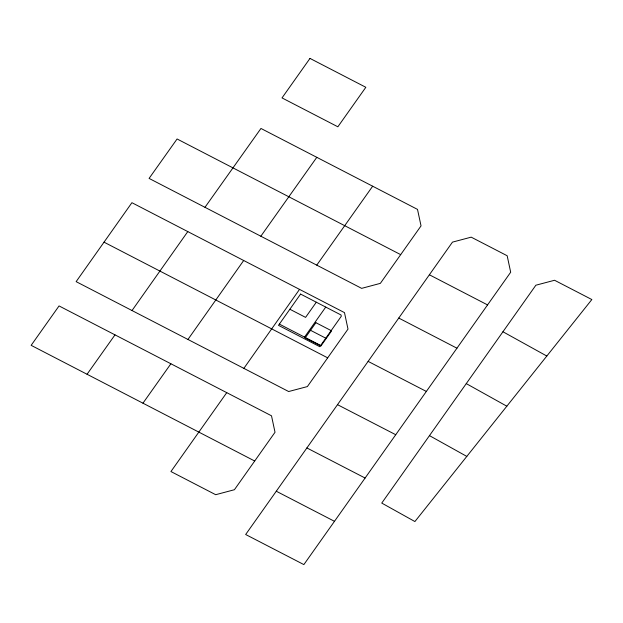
<?xml version="1.0" encoding="UTF-8"?>
<svg xmlns="http://www.w3.org/2000/svg" width="623" height="623" viewBox="0 0 623 623"><rect width="100%" height="100%" fill="white"/><g stroke="black" fill="none" stroke-linecap="round" stroke-linejoin="round"><path stroke-width="0.93" d="M243.686 260.492L187.944 339.457L76.138 281.643L131.912 202.693L344.488 312.629L348 329.108L307.373 386.579L288.667 391.532L187.944 339.457M243.866 368.364L299.531 289.376M187.796 231.585L132.029 310.534M372.671 186.207L316.757 265.141M226.741 392.654L170.936 471.541L215.683 494.701L234.412 489.725L275.016 432.276L271.503 415.798L59.053 305.932L31.15 345.337L254.698 461.012M316.313 302.21L305.589 317.38L289.859 309.249M304.522 337.113L325.743 307.084M306.89 447.945L245.664 534.503L303.868 564.594L510.681 272.228L507.169 255.749L471.198 237.153L452.469 242.129L306.89 447.945L365.094 478.036M204.967 207.319L260.959 128.455L417.503 209.39L421.039 225.892L380.357 283.356L361.651 288.363L149.084 178.412L177.088 138.976L400.69 254.643M87.064 374.259L114.99 334.87M260.842 236.226L316.803 157.323M142.947 403.198L170.889 363.77M466.806 456.41L414.902 521.552L381.751 503.08L535.866 285.217L554.563 280.264L591.85 299.546L466.806 456.41L429.465 435.625M310.534 330.299L326.257 338.421M368.123 361.387L426.358 391.439M279.361 324.108L320.658 345.454M104.025 242.168L327.682 357.843M337.51 404.67L395.737 434.722M276.277 491.22L334.481 521.319M429.372 274.774L487.56 304.912M398.743 318.049L456.955 348.202M502.932 331.755L546.815 356.037M466.261 383.604L506.842 406.204M309.989 58.406L282.017 97.912L337.861 126.796L365.833 87.29L309.989 58.406M300.582 294.079L278.489 325.346L319.778 346.692L341.303 316.243L341.038 314.989L300.582 294.079M315.9 322.706L305.177 337.884L320.9 346.006L331.623 330.836L315.9 322.706"/></g></svg>
